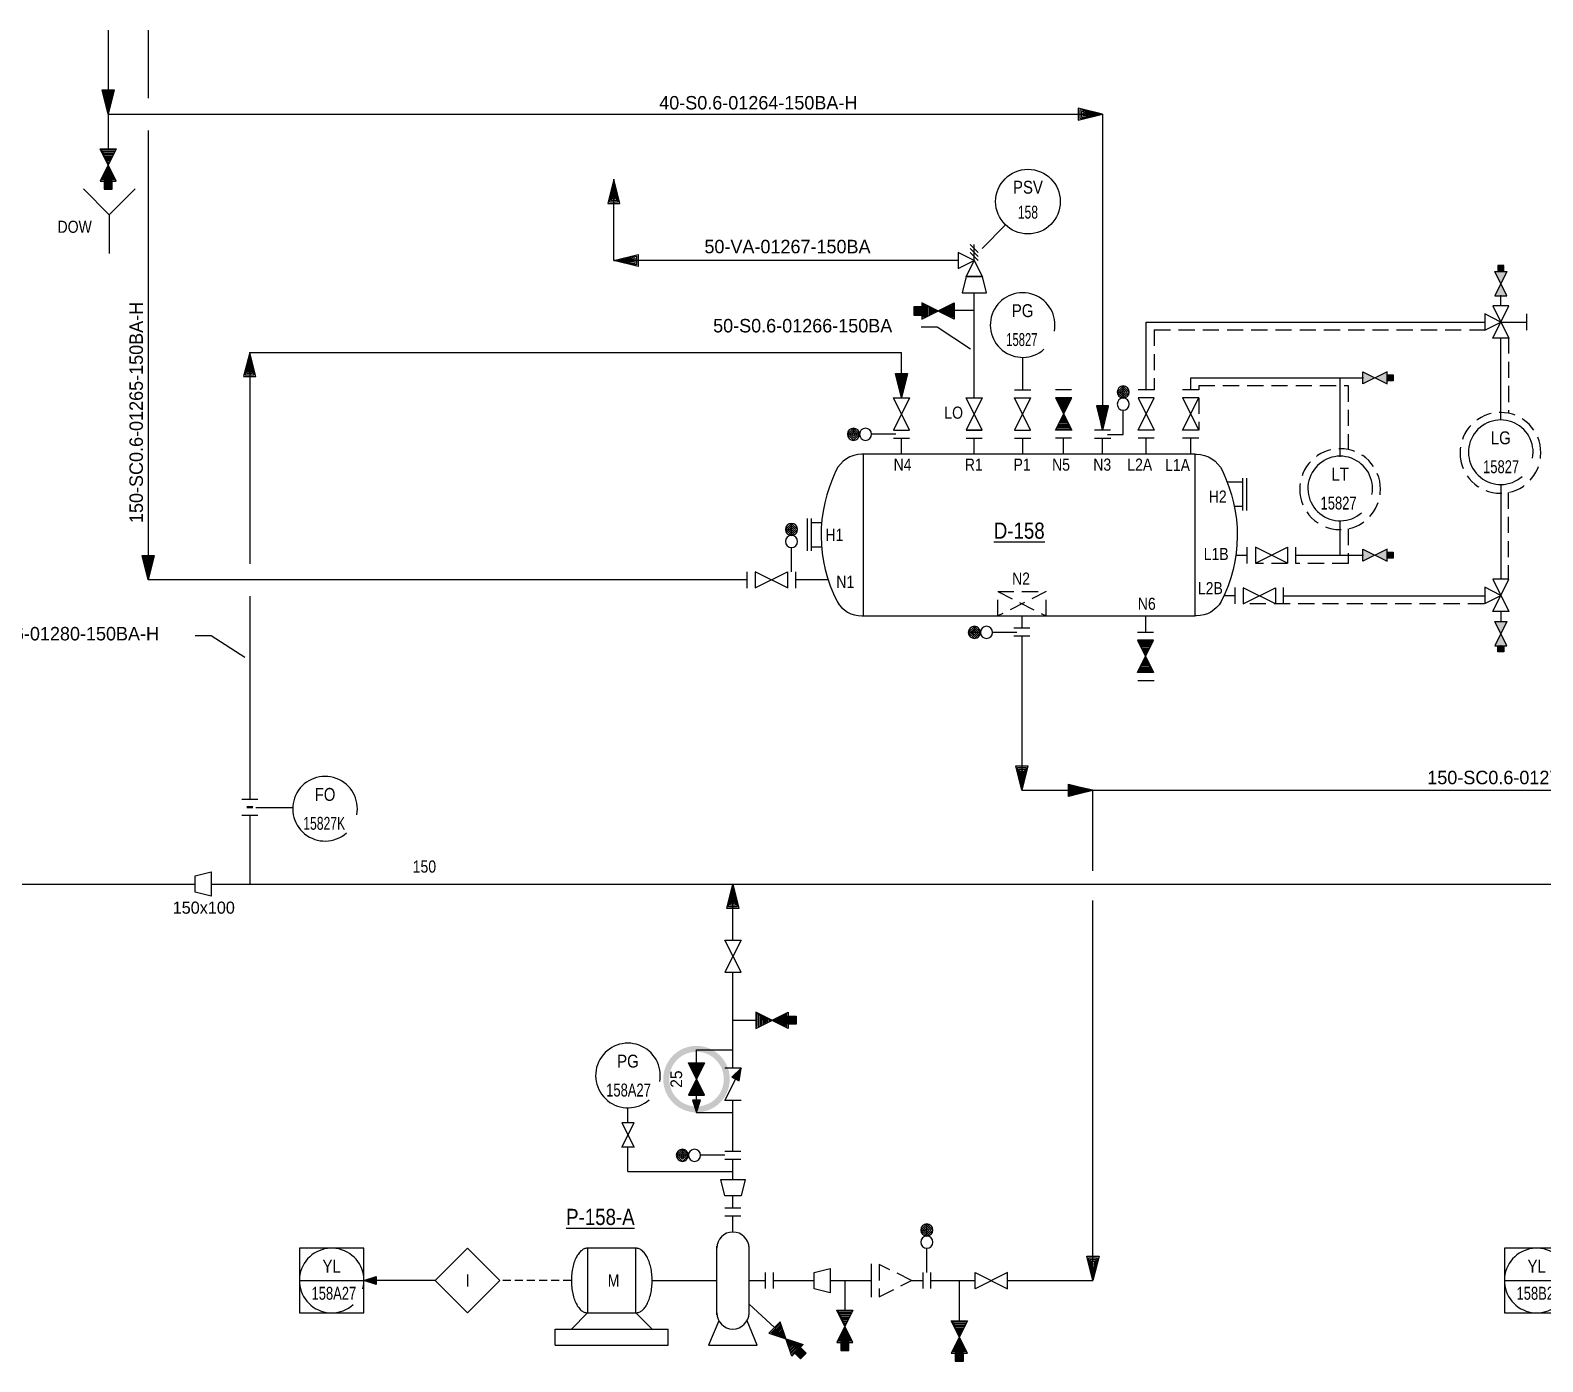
# Model space of a CAD drawing. Extents: x 31 to 826, y 118 to 578.
# Drawn here: x 279.9 to 560.8, y 118.3 to 365.5 of the extents above; entities that cross this region are included whole.
import ezdxf
from ezdxf.enums import TextEntityAlignment as Align

# ---------------------------------------------------------------- set-up
doc = ezdxf.new("R2010")
doc.units = 0
doc.header["$LTSCALE"] = 12
doc.header["$MEASUREMENT"] = 0
doc.header["$PDSIZE"] = 0.075
doc.linetypes.add('HIDDEN', pattern=[0.375, 0.25, -0.125])
doc.linetypes.add('HIDDEN2', pattern=[0.1875, 0.125, -0.0625])
doc.layers.get('0').update_dxf_attribs({"linetype": 'CONTINUOUS'})
for name, color, linetype in [('2', 3, 'CONTINUOUS'), ('ATEXT', 7, 'CONTINUOUS'), ('AUDIT_I_000711090413-0', 7, 'CONTINUOUS'), ('CODE', 1, 'CONTINUOUS'), ('CTW', 6, 'CONTINUOUS'), ('EL', 3, 'HIDDEN'), ('ELECT', 3, 'HIDDEN2'), ('ELECT1', 2, 'CONTINUOUS'), ('EQP', 3, 'CONTINUOUS'), ('FREE-TEXT', 1, 'CONTINUOUS'), ('GRA', 7, 'CONTINUOUS'), ('INS', 2, 'CONTINUOUS'), ('INSATT', 2, 'CONTINUOUS'), ('INSBUB', 2, 'CONTINUOUS'), ('INSTR', 2, 'CONTINUOUS'), ('LINENO', 2, 'CONTINUOUS'), ('MIN', 6, 'CONTINUOUS'), ('MINORP', 6, 'CONTINUOUS'), ('PIP', 1, 'CONTINUOUS'), ('REV A', 2, 'CONTINUOUS'), ('TEXT', 7, 'CONTINUOUS')]:
    doc.layers.add(name, color=color, linetype=linetype)
doc.styles.add('AUDIT_D_060301071700-1', font='Dengl.ttf', dxfattribs={"width": 0.75})
doc.styles.add('AUDIT_D_060301071700-100', font='Dengl.ttf', dxfattribs={"width": 0.75})
doc.styles.add('AUDIT_D_060301071700-9', font='Dengl.ttf')
doc.styles.add('AUDIT_D_060309130809-46', font='Dengl.ttf', dxfattribs={"width": 0.75})
doc.styles.add('AUDIT_D_060309130809-60', font='Dengl.ttf')
doc.styles.add('INS_TAG', font='Dengl.ttf')
doc.styles.add('LETTER', font='Dengl.ttf')
doc.styles.get("Standard").update_dxf_attribs({"font": 'Dengl.ttf'})
doc.styles.add('VAL_TAG', font='Dengl.ttf')
doc.linetypes.add('Software', pattern='A,0.75,-0.053571,["O",Standard,S=0.1875,R=0,X=0,Y=-0.09375],-0.196429', length=1)
doc.dimstyles.new('JCO', dxfattribs={"dimtxt": 0.09375, "dimasz": 0.09375, "dimexe": 0.0625, "dimexo": 0.0625, "dimgap": 0.09375, "dimtad": 1, "dimtoh": 1, "dimdec": 4, "dimrnd": 0.0001, "dimzin": 3, "dimdsep": 46, "dimtxsty": 'AUDIT_D_060301071700-9', "dimcen": -0.125, "dimdle": 0.0625, "dimclrd": 2, "dimclre": 2, "dimclrt": 4, "dimadec": 0, "dimazin": 0, "dimtfac": 1, "dimtdec": 4, "dimtix": 1, "dimtofl": 0, "dimtmove": 0, "dimatfit": 3, "dimfxl": 1, "dimtolj": 1, "dimtzin": 0, "dimarcsym": 0})

# ---------------------------------------------------------------- blocks, each defined once
blk = doc.blocks.new('-VG1A')
at = {"layer": 'PIP', "color": 1, "linetype": 'Continuous'}
blk.add_lwpolyline([(-0.063, 0.125), (-0.063, 0.125), (0.063, 0.125), (-0.063, -0.125), (0.063, -0.125), (-0.063, 0.125)], dxfattribs=at)
blk = doc.blocks.new('HV1')
at = {"layer": 'EQP', "color": 3, "linetype": 'Continuous'}
blk.add_lwpolyline([(0, 0), (0.026, 0.001), (0.052, 0.003), (0.078, 0.006), (0.104, 0.011), (0.129, 0.017), (0.155, 0.024), (0.179, 0.033), (0.203, 0.043), (0.227, 0.054), (0.25, 0.067), (0.272, 0.081), (0.294, 0.095), (0.315, 0.111), (0.335, 0.128), (0.354, 0.146), (0.372, 0.165), (0.389, 0.185), (0.405, 0.206), (0.419, 0.228), (0.433, 0.25), (0.446, 0.273), (0.457, 0.297), (0.467, 0.321), (0.476, 0.345), (0.483, 0.371), (0.489, 0.396), (0.494, 0.422), (0.497, 0.448), (0.499, 0.474), (0.5, 0.5), (0.499, 0.526), (0.497, 0.552), (0.494, 0.578), (0.489, 0.604), (0.483, 0.629), (0.476, 0.655), (0.467, 0.679), (0.457, 0.703), (0.446, 0.727), (0.433, 0.75), (0.419, 0.772), (0.405, 0.794), (0.389, 0.815), (0.372, 0.835), (0.354, 0.854), (0.335, 0.872), (0.315, 0.889), (0.294, 0.905), (0.272, 0.919), (0.25, 0.933), (0.227, 0.946), (0.203, 0.957), (0.179, 0.967), (0.155, 0.976), (0.129, 0.983), (0.104, 0.989), (0.078, 0.994), (0.052, 0.997), (0.026, 0.999), (0, 1)], dxfattribs=at)
blk = doc.blocks.new('-IVR1')
at = {"layer": 'ATEXT', "color": 7, "linetype": 'Continuous'}
for p, q in [((0.125, 0), (0.125, 0)), ((0, -0.125), (0, -0.125))]:
    blk.add_line(p, q, dxfattribs=at)
at = {"layer": 'INS', "color": 2, "linetype": 'Continuous'}
for points in [[(0.031, 0.125), (0.031, 0.125), (-0.031, 0.063)], [(0, 0), (0, 0), (0, 0.125)], [(0, 0), (0, 0), (-0.063, -0.125), (0.063, -0.125), (0, 0), (0.125, 0.063), (0.125, -0.063), (0, 0)], [(-0.031, 0.031), (-0.031, 0.031), (0.031, 0.094)], [(0.031, 0.063), (0.031, 0.063), (-0.031, 0)]]:
    blk.add_lwpolyline(points, dxfattribs=at)
blk = doc.blocks.new('VN1A')
at = {"layer": 'PIP', "color": 1, "linetype": 'Continuous'}
for points in [[(0.065, -0.124), (0.065, -0.124), (-0.06, 0.126), (0.065, 0.126), (-0.06, -0.124), (0.065, -0.124)], [(0.054, 0.117), (-0.051, 0.117), (-0.046, 0.107), (0.049, 0.107), (0.046, 0.099), (-0.041, 0.099), (-0.037, 0.089), (0.042, 0.089), (0.038, 0.081), (-0.033, 0.081), (-0.029, 0.072), (0.034, 0.072), (0.03, 0.064), (-0.025, 0.064), (-0.022, 0.056), (0.026, 0.056), (0.022, 0.049), (-0.018, 0.049), (-0.014, 0.041), (0.018, 0.041), (0.014, 0.034), (-0.01, 0.034), (-0.006, 0.025), (0.01, 0.025), (0.008, 0.019), (-0.003, 0.019), (0, 0.012), (0.005, 0.012), (0.002, 0.007)], [(0.054, -0.115), (-0.051, -0.115), (-0.046, -0.105), (0.049, -0.105), (0.046, -0.097), (-0.041, -0.097), (-0.037, -0.088), (0.042, -0.088), (0.038, -0.08), (-0.033, -0.08), (-0.029, -0.071), (0.034, -0.071), (0.03, -0.063), (-0.025, -0.063), (-0.022, -0.055), (0.026, -0.055), (0.022, -0.047), (-0.018, -0.047), (-0.014, -0.04), (0.018, -0.04), (0.014, -0.032), (-0.01, -0.032), (-0.006, -0.024), (0.01, -0.024), (0.008, -0.017), (-0.003, -0.017), (0, -0.011), (0.005, -0.011), (0.002, -0.005)]]:
    blk.add_lwpolyline(points, dxfattribs=at)
blk = doc.blocks.new('VC1B')
at = {"layer": 'PIP', "color": 1, "linetype": 'Continuous'}
for points in [[(0.063, -0.125), (0.063, -0.125), (-0.063, -0.125), (0.063, 0.125), (-0.063, 0.125)], [(0.063, 0.125), (-0.007, 0.055), (0.049, 0.027), (0.063, 0.125), (-0.003, 0.055), (0.046, 0.031), (0.063, 0.125), (0.001, 0.055), (0.043, 0.034), (0.063, 0.125), (0.006, 0.055), (0.041, 0.038), (0.063, 0.125), (0.01, 0.055), (0.038, 0.041), (0.063, 0.125), (0.013, 0.056), (0.037, 0.044), (0.063, 0.125), (0.015, 0.057), (0.036, 0.046), (0.063, 0.125), (0.018, 0.058), (0.035, 0.049), (0.063, 0.125), (0.021, 0.059), (0.035, 0.052), (0.063, 0.125), (0.023, 0.059), (0.034, 0.054), (0.063, 0.125), (0.026, 0.06), (0.033, 0.057), (0.063, 0.125), (0.028, 0.061), (0.032, 0.059), (0.063, 0.125), (0.03, 0.06)]]:
    blk.add_lwpolyline(points, dxfattribs=at)
blk = doc.blocks.new('VG1')
at = {"layer": '2', "color": 1, "linetype": 'Continuous'}
blk.add_lwpolyline([(-0.125, -0.063), (-0.125, -0.063), (-0.125, 0.063), (0.125, -0.063), (0.125, 0.063), (-0.125, -0.063)], dxfattribs=at)
blk = doc.blocks.new('A2')
at = {"layer": 'GRA', "color": 7, "linetype": 'Continuous'}
blk.add_lwpolyline([(0, 0), (-0.188, -0.047), (-0.188, 0.047), (0, 0), (-0.182, 0.04), (-0.182, -0.042), (0, 0), (-0.175, 0.034), (-0.175, -0.034), (0, 0), (-0.169, 0.028), (-0.169, -0.028), (0, 0), (-0.162, 0.022), (-0.162, -0.021), (0, 0), (-0.156, 0.016), (-0.156, -0.015), (0, 0), (-0.15, 0.011), (-0.15, -0.01), (0, 0), (-0.144, 0.006), (-0.144, -0.005), (0, 0), (-0.139, 0)], dxfattribs=at)
blk = doc.blocks.new('T32C')
at = {"layer": 'INS', "color": 2, "linetype": 'Continuous'}
for points in [[(-0.25, -0.25), (-0.5, 0), (-0.25, 0.25)], [(-0.25, -0.25), (0, 0), (-0.25, 0.25)]]:
    blk.add_lwpolyline(points, dxfattribs=at)
blk = doc.blocks.new('AA2')
at = {"layer": 'GRA', "color": 7, "linetype": 'Continuous'}
blk.add_lwpolyline([(0, 0), (0.188, 0.047), (0.188, -0.047), (0, 0), (0.175, 0.034), (0.175, -0.034), (0, 0), (0.162, 0.021), (0.162, -0.022), (0, 0), (0.15, 0.01), (0.15, -0.011), (0, 0), (0.139, 0)], dxfattribs=at)
blk = doc.blocks.new('37710')
for p, q in [((0, 0.1875), (0, -0.1875)), ((0, -0.1875), (0.75, 0.1875)), ((0.75, -0.1875), (0, 0.1875)), ((0.75, 0.1875), (0.75, -0.1875))]:
    blk.add_line(p, q)
blk = doc.blocks.new('fsv022')
at = {"layer": 'AUDIT_I_000711090413-0'}
for p, q in [((-0.125, -0.0625), (0.125, 0.0625)), ((-0.125, 0.0625), (-0.125, -0.0625)), ((0.125, -0.0625), (-0.125, 0.0625)), ((0, 0), (-0.0625, -0.125)), ((0.0625, -0.125), (0, 0)), ((0.125, 0.0625), (0.125, -0.0625)), ((-0.0625, -0.125), (0.0625, -0.125))]:
    blk.add_line(p, q, dxfattribs=at)
blk = doc.blocks.new('mis009')
at = {"layer": 'AUDIT_I_000711090413-0'}
for p, q in [((0, 0), (0.2, 0)), ((0.2, 0.0625), (0.2, -0.0625))]:
    blk.add_line(p, q, dxfattribs=at)
blk = doc.blocks.new('VALSGAC')
at = {"layer": 'AUDIT_I_000711090413-0'}
for p, q in [((-0.094, -0.047), (0.094, 0.047)), ((0.094, -0.047), (-0.094, 0.047)), ((-0.094, 0.047), (-0.094, -0.047)), ((0.094, 0.047), (0.094, -0.047))]:
    blk.add_line(p, q, dxfattribs=at)
for p in [(-0.094, 0), (0.094, 0)]:
    blk.add_point(p, dxfattribs=at)
blk.add_solid([(-0.094, 0.047), (-0.094, -0.047), (0.094, -0.047), (0.094, 0.047)], dxfattribs=at)
at = {"layer": 'CODE', "style": 'VAL_TAG'}
for tag, p in [('DISPLAY', (0, 0.108)), ('VALVE_CODE', (0, -0.188))]:
    blk.add_attdef(tag, text='', height=0.0938, dxfattribs=at).set_placement(p, align=Align.CENTER)
at = {"layer": 'CODE', "style": 'VAL_TAG', "flags": 1}
blk.add_attdef('VALVE_SIZE', text='', height=0.0938, dxfattribs=at).set_placement((0, -0.312), align=Align.CENTER)
for tag, p in [('VALVE_LINE', (0, -0.439)), ('VALVE_SPEC', (0, -0.564)), ('VALVE_FITT', (0, -0.689)), ('VALVE_DWG', (0, -0.814))]:
    blk.add_attdef(tag, text='', height=0.09, rotation=360, dxfattribs=at).set_placement(p, align=Align.CENTER)
blk = doc.blocks.new('plug')
at = {"layer": 'AUDIT_I_000711090413-0'}
for p, q in [((0, 0.03125), (0.0625, 0.03125)), ((0, -0.03125), (0, 0.03125)), ((0.0625, 0.03125), (0.0625, -0.03125)), ((0.0625, -0.03125), (0, -0.03125))]:
    blk.add_line(p, q, dxfattribs=at)
at = {"layer": 'AUDIT_I_000711090413-0', "const_width": 0.0625}
blk.add_lwpolyline([(0.03125, -0.03125), (0.03125, 0.03125)], dxfattribs=at)
blk = doc.blocks.new('orfflg')
for p, q in [((0, -0.062), (0, 0.062)), ((0.059, -0.024), (0.059, 0.024)), ((0.06, -0.024), (0.06, 0.024)), ((0.061, -0.024), (0.061, 0.024)), ((0.062, -0.024), (0.062, 0.024)), ((0.064, -0.024), (0.064, 0.024)), ((0.066, -0.024), (0.066, 0.024)), ((0.066, -0.024), (0.066, 0.024)), ((0.125, 0.062), (0.125, -0.062))]:
    blk.add_line(p, q)
blk = doc.blocks.new('INS01B')
at = {"layer": 'INSBUB'}
blk.add_arc((0, 0), 0.25, 349.1931, 311.4096, dxfattribs=at)
at = {"layer": 'INSATT', "style": 'INS_TAG', "flags": 1}
blk.add_attdef('INS_HOST', text='', height=0.1, dxfattribs=at).set_placement((0, 0.269), align=Align.CENTER)
at = {"layer": 'INSATT', "style": 'INS_TAG', "width": 0.8649}
blk.add_attdef('INS_SERVICE', text='', height=0.1, dxfattribs=at).set_placement((0, 0.061), align=Align.CENTER)
blk.add_attdef('INS_NUM', (-0.168, -0.163), '', height=0.1, dxfattribs=at)
blk = doc.blocks.new('fsm013')
at = {"layer": 'AUDIT_I_000711090413-0'}
for p, q in [((-0.1, 0), (0, -0.1)), ((0, -0.1), (0.1, 0)), ((0, -0.1), (0, -0.25))]:
    blk.add_line(p, q, dxfattribs=at)
blk = doc.blocks.new('PIP2')
at = {"layer": 'ATEXT', "color": 7, "linetype": 'Continuous'}
for p, q in [((0.063, 0), (0.063, 0)), ((-0.063, 0), (-0.063, 0))]:
    blk.add_line(p, q, dxfattribs=at)
at = {"layer": 'PIP', "color": 1, "linetype": 'Continuous'}
blk.add_lwpolyline([(0.063, -0.063), (0.063, -0.063), (-0.063, -0.094), (-0.063, 0.094), (0.063, 0.063), (0.063, -0.063)], dxfattribs=at)
blk = doc.blocks.new('VN1')
at = {"layer": 'PIP', "color": 1, "linetype": 'Continuous'}
for points in [[(-0.125, -0.063), (-0.125, -0.063), (0.125, 0.063), (0.125, -0.063), (-0.125, 0.063), (-0.125, -0.063)], [(-0.116, -0.051), (-0.116, 0.053), (-0.106, 0.048), (-0.106, -0.047), (-0.098, -0.043), (-0.098, 0.043), (-0.089, 0.039), (-0.089, -0.039), (-0.081, -0.035), (-0.081, 0.035), (-0.072, 0.032), (-0.071, -0.032), (-0.064, -0.028), (-0.064, 0.028), (-0.056, 0.024), (-0.056, -0.023), (-0.048, -0.019), (-0.048, 0.02), (-0.04, 0.016), (-0.04, -0.016), (-0.033, -0.012), (-0.033, 0.012), (-0.024, 0.008), (-0.024, -0.008), (-0.018, -0.005), (-0.018, 0.006), (-0.012, 0.003), (-0.012, -0.002), (-0.006, 0)], [(0.116, -0.051), (0.116, 0.053), (0.106, 0.048), (0.106, -0.047), (0.098, -0.043), (0.098, 0.043), (0.089, 0.039), (0.089, -0.039), (0.081, -0.035), (0.081, 0.035), (0.072, 0.032), (0.071, -0.032), (0.064, -0.028), (0.064, 0.028), (0.056, 0.024), (0.056, -0.023), (0.048, -0.019), (0.048, 0.02), (0.04, 0.016), (0.04, -0.016), (0.033, -0.012), (0.033, 0.012), (0.024, 0.008), (0.024, -0.008), (0.018, -0.005), (0.018, 0.006), (0.012, 0.003), (0.012, -0.002), (0.006, 0)]]:
    blk.add_lwpolyline(points, dxfattribs=at)
blk = doc.blocks.new('VALLGA')
for p, q in [((0.125, -0.062), (-0.125, 0.062)), ((-0.125, -0.062), (0.125, 0.062)), ((-0.125, 0.062), (-0.125, -0.062)), ((0.125, 0.062), (0.125, -0.062))]:
    blk.add_line(p, q)
at = {"layer": 'CODE', "style": 'VAL_TAG'}
for tag, p in [('DISPLAY', (0, 0.09)), ('VALVE_CODE', (0, -0.186))]:
    blk.add_attdef(tag, text='', height=0.09, dxfattribs=at).set_placement(p, align=Align.CENTER)
at = {"layer": 'CODE', "style": 'VAL_TAG', "flags": 1}
for tag, p in [('VALVE_SIZE', (0, -0.31)), ('VALVE_LINE', (0, -0.434)), ('VALVE_SPEC', (0, -0.559)), ('VALVE_FITT', (0, -0.684)), ('VALVE_DWG', (0, -0.809))]:
    blk.add_attdef(tag, text='', height=0.09, dxfattribs=at).set_placement(p, align=Align.CENTER)
blk = doc.blocks.new('AA3')
at = {"layer": 'GRA', "color": 7, "linetype": 'Continuous'}
blk.add_lwpolyline([(0, 0), (0.094, 0.031), (0.094, -0.031), (0, 0), (0.088, 0.02), (0.088, -0.02), (0, 0), (0.082, 0.012), (0.082, -0.012), (0, 0), (0.076, 0.006), (0.076, -0.006), (0, 0), (0.072, 0)], dxfattribs=at)
blk = doc.blocks.new('LOCAL_no_numb')
blk.add_circle((0, 0), 0.25)
at = {"style": 'INS_TAG', "width": 0.8649, "flags": 1}
blk.add_attdef('INS_HOST', text='', height=0.1, dxfattribs=at).set_placement((0, 0.269), align=Align.CENTER)
at = {"style": 'INS_TAG', "width": 0.8649}
blk.add_attdef('INS_SERVICE', text='', height=0.1, dxfattribs=at).set_placement((0, 0.061), align=Align.CENTER)
blk.add_attdef('INS_NUM', (-0.168, -0.163), '', height=0.1, dxfattribs=at)
blk = doc.blocks.new('INS07_new')
blk.add_lwpolyline([(-0.25, 0.25), (-0.25, -0.25), (0.25, -0.25), (0.25, 0.25)], close=True)
blk.add_lwpolyline([(-0.25, 0), (0.25, 0)])
blk.add_arc((0, 0), 0.25, 345.0872, 311.8048)
at = {"style": 'INS_TAG', "flags": 1}
blk.add_attdef('INS_HOST', text='', height=0.1, dxfattribs=at).set_placement((0, 0.269), align=Align.CENTER)
at = {"style": 'INS_TAG', "width": 0.8649}
for tag, p in [('INS_SERVICE', (0, 0.061)), ('INS_NUM', (0, -0.162))]:
    blk.add_attdef(tag, text='', height=0.1, dxfattribs=at).set_placement(p, align=Align.CENTER)
blk = doc.blocks.new('VALLGLC')
for p, q in [((-0.125, -0.062), (0.125, 0.062)), ((0.125, -0.062), (-0.125, 0.062)), ((-0.125, 0.062), (-0.125, -0.062)), ((0.125, 0.062), (0.125, -0.062))]:
    blk.add_line(p, q)
at = {"const_width": 0.469}
blk.add_lwpolyline([(0.023, 0, 1), (-0.023, 0, 1)], format="xyb", close=True, dxfattribs=at)
for p in [(-0.125, 0), (0.125, 0)]:
    blk.add_point(p)
for points in [[(0, 0), (-0.125, -0.062), (-0.125, 0.062)], [(0, 0), (0.125, -0.062), (0.125, 0.062)]]:
    blk.add_solid(points)
at = {"layer": 'CODE', "style": 'VAL_TAG'}
for tag, p in [('DISPLAY', (0, 0.093)), ('VALVE_CODE', (0, -0.182))]:
    blk.add_attdef(tag, text='', height=0.09, dxfattribs=at).set_placement(p, align=Align.CENTER)
at = {"layer": 'CODE', "style": 'VAL_TAG', "flags": 1}
for tag, p in [('VALVE_SIZE', (0, -0.314)), ('VALVE_LINE', (0, -0.453)), ('VALVE_SPEC', (0, -0.578)), ('VALVE_FITT', (0, -0.703)), ('VALVE_DWG', (0, -0.828))]:
    blk.add_attdef(tag, text='', height=0.09, dxfattribs=at).set_placement(p, align=Align.CENTER)
blk = doc.blocks.new('A3')
at = {"layer": 'GRA', "color": 7, "linetype": 'Continuous'}
blk.add_lwpolyline([(0, 0), (-0.094, 0.031), (-0.094, -0.031), (0, 0), (-0.092, 0.027), (-0.092, -0.027), (0, 0), (-0.09, 0.023), (-0.09, -0.023), (0, 0), (-0.088, 0.02), (-0.088, -0.02), (0, 0), (-0.086, 0.016), (-0.086, -0.016), (0, 0), (-0.084, 0.014), (-0.084, -0.014), (0, 0), (-0.082, 0.012), (-0.082, -0.012), (0, 0), (-0.08, 0.01), (-0.08, -0.01), (0, 0), (-0.078, 0.008), (-0.078, -0.008), (0, 0), (-0.076, 0.006), (-0.076, -0.006), (0, 0), (-0.074, 0.004), (-0.074, -0.004), (0, 0), (-0.072, 0.002), (-0.072, -0.002), (0, 0), (-0.072, 0)], dxfattribs=at)
blk = doc.blocks.new('PUMP1')
at = {"layer": 'EQP', "color": 3, "linetype": 'Continuous'}
for p, q in [((0.38, -7.5), (-1.5, -12)), ((7.5, -12), (5.62, -7.5)), ((-1.5, -12), (7.5, -12))]:
    blk.add_line(p, q, dxfattribs=at)
for points in [[(6, 6, 1), (0, 6, 1)], [(0, -6, 1), (6, -6, 1)]]:
    blk.add_lwpolyline(points, format="xyb", dxfattribs=at)
for points in [[(0, -6.38), (0, -6.38), (0, 6.38)], [(6, -6.38), (6, -6.38), (6, 6.38)]]:
    blk.add_lwpolyline(points, dxfattribs=at)

msp = doc.modelspace()

# ---------------------------------------------------------------- linework, layer by layer
at = {"layer": 'AUDIT_I_000711090413-0'}
msp.add_line((553.74, 314.35), (552.24, 314.35), dxfattribs=at)
at = {"layer": 'CTW'}
for p, q in [((410.38, 181.73), (414.62, 181.73)), ((403.62, 173.79), (403.62, 176.22)), ((403.62, 176.22), (410.38, 176.22)), ((403.62, 164.62), (403.62, 167.79)), ((403.62, 164.62), (410.38, 164.62))]:
    msp.add_line(p, q, dxfattribs=at)
at = {"layer": 'EL'}
for p, q in [((488.64, 309.9), (549.99, 309.9)), ((488.64, 309.9), (488.64, 298.79)), ((554.42, 308.48), (554.42, 294.56)), ((496.89, 299.55), (524.64, 299.55)), ((496.89, 299.55), (496.89, 298.79)), ((524.64, 299.55), (524.64, 287.82)), ((496.89, 297.29), (496.89, 291.29)), ((554.33, 279.69), (554.33, 263.6)), ((524.66, 272.95), (524.66, 266.55)), ((513.4, 266.55), (507.4, 266.55)), ((524.66, 266.55), (514.9, 266.55)), ((549.87, 259.04), (505.15, 259.04))]:
    msp.add_line(p, q, dxfattribs=at)
at = {"layer": 'EL', "color": 3, "linetype": 'HIDDEN'}
for p, q in [((437.56, 136.4), (437.56, 130.4)), ((443.56, 133.4), (437.56, 136.4)), ((437.56, 130.4), (443.56, 133.4))]:
    msp.add_line(p, q, dxfattribs=at)
at = {"layer": 'EL'}
for points in [[(560.42, 287.06, 1), (545.42, 287.06, 1)], [(530.64, 280.32, 1), (515.64, 280.32, 1)]]:
    msp.add_lwpolyline(points, format="xyb", close=True, dxfattribs=at)
at = {"layer": 'ELECT'}
msp.add_line((380.38, 133.4), (367.12, 133.4), dxfattribs=at)
at = {"layer": 'ELECT1', "linetype": 'Software'}
msp.add_line((355.12, 133.4), (341.87, 133.4), dxfattribs=at)
at = {"layer": 'EQP'}
for p, q in [((440.2, 289.79), (443.2, 289.79)), ((441.7, 286.79), (441.7, 289.79)), ((456.69, 291.29), (453.69, 291.29)), ((453.7, 289.79), (456.7, 289.79)), ((455.2, 286.79), (455.2, 289.79)), ((464.18, 289.79), (464.18, 286.79)), ((473.29, 289.79), (470.29, 289.79)), ((471.79, 286.79), (471.79, 289.79)), ((480.53, 291.29), (477.53, 291.29)), ((477.54, 289.79), (480.54, 289.79)), ((479.04, 286.79), (479.04, 289.79)), ((488.64, 289.79), (485.64, 289.79)), ((487.14, 286.79), (487.14, 289.79)), ((496.89, 289.79), (493.89, 289.79)), ((495.39, 286.79), (495.39, 289.79)), ((434.64, 256.79), (434.64, 286.79)), ((496.15, 286.79), (434.64, 286.79)), ((496.15, 286.79), (496.15, 256.79)), ((505.02, 281.62), (502.18, 281.62)), ((505.02, 282.37), (505.02, 276.37)), ((505.77, 282.37), (505.77, 276.37)), ((505.02, 277.12), (503.5, 277.12)), ((424.19, 274.87), (424.19, 268.87)), ((424.94, 274.87), (424.94, 268.87)), ((424.94, 274.12), (426.87, 274.12)), ((424.94, 269.62), (426.85, 269.62)), ((503.76, 268.05), (505.9, 268.05)), ((505.9, 266.55), (505.9, 269.55)), ((420.52, 264.97), (420.52, 261.97)), ((422.02, 264.97), (422.02, 261.97)), ((428.07, 263.47), (422.02, 263.47)), ((503.65, 259.05), (503.65, 262.05)), ((501.58, 260.55), (503.65, 260.55)), ((434.64, 256.79), (496.15, 256.79)), ((464.05, 256.79), (464.05, 254.54)), ((465.55, 254.54), (462.55, 254.54)), ((465.55, 253.04), (462.55, 253.04))]:
    msp.add_line(p, q, dxfattribs=at)
at = {"layer": 'EQP', "linetype": 'HIDDEN'}
for p, q in [((459.55, 256.79), (459.55, 261.29)), ((459.55, 261.29), (468.55, 261.29)), ((459.55, 261.29), (468.55, 256.79)), ((468.55, 261.29), (459.55, 256.79)), ((468.55, 256.79), (468.55, 261.29))]:
    msp.add_line(p, q, dxfattribs=at)
at = {"layer": 'EQP', "color": 3, "linetype": 'Continuous'}
for p, q in [((408.88, 146.9), (411.88, 146.9)), ((408.88, 145.4), (411.88, 145.4)), ((410.38, 142.4), (410.38, 145.4)), ((383.38, 139.4), (383.38, 127.4)), ((392.38, 139.4), (383.38, 139.4)), ((392.38, 127.4), (392.38, 139.4)), ((416.38, 134.9), (416.38, 131.9)), ((417.88, 134.9), (417.88, 131.9)), ((395.38, 133.4), (407.38, 133.4)), ((413.38, 133.4), (416.38, 133.4)), ((383.38, 127.4), (380.38, 124.4)), ((383.38, 127.4), (392.38, 127.4)), ((395.38, 124.4), (392.38, 127.4)), ((377.38, 124.4), (398.38, 124.4)), ((377.38, 121.4), (377.38, 124.4)), ((398.38, 121.4), (398.38, 124.4)), ((377.38, 121.4), (398.38, 121.4))]:
    msp.add_line(p, q, dxfattribs=at)
at = {"layer": 'EQP'}
msp.add_lwpolyline([(462.68, 289.79), (465.68, 289.79)], dxfattribs=at)
for points in [[(434.64, 286.79), (434.32, 286.79, 0.293974), (429.52, 283.71, 0.235907), (429.73, 259.46, 0.269638), (434.32, 256.79), (434.64, 256.79)], [(496.15, 286.79), (496.47, 286.79, -0.293974), (501.27, 283.71, -0.235907), (501.06, 259.46, -0.269638), (496.47, 256.79), (496.15, 256.79)]]:
    msp.add_lwpolyline(points, format="xyb", dxfattribs=at)
at = {"layer": 'INS', "color": 2, "linetype": 'Continuous'}
for p, q in [((487.14, 311.35), (549.99, 311.35)), ((552.99, 293.18), (552.99, 308.35)), ((464.18, 304.79), (464.18, 298.79)), ((495.39, 301), (527.35, 301)), ((523.14, 286.32), (523.14, 301)), ((552.98, 281.18), (552.99, 263.6)), ((523.16, 268.05), (523.16, 274.44)), ((514.9, 268.05), (523.16, 268.05)), ((523.07, 268.05), (527.35, 268.05)), ((512.65, 260.54), (549.99, 260.54))]:
    msp.add_line(p, q, dxfattribs=at)
at = {"layer": 'INS'}
for p, q in [((487.14, 298.79), (487.14, 311.35)), ((495.39, 298.79), (495.39, 301))]:
    msp.add_line(p, q, dxfattribs=at)
at = {"layer": 'INS', "linetype": 'Continuous'}
msp.add_line((390.89, 162.65), (390.89, 165.46), dxfattribs=at)
at = {"layer": 'INS', "color": 2, "linetype": 'Continuous'}
for points in [[(552.99, 314.35), (552.99, 316.23)], [(552.99, 257.6), (552.99, 255.73)]]:
    msp.add_lwpolyline(points, dxfattribs=at)
at = {"layer": 'INSTR'}
for p, q in [((456.69, 325.02), (460.98, 329.42)), ((328.64, 221.18), (321.77, 221.18))]:
    msp.add_line(p, q, dxfattribs=at)
at = {"layer": 'MIN'}
for p, q in [((294.38, 365.52), (294.38, 343.51)), ((301.81, 365.52), (301.81, 352.93)), ((294.38, 349.93), (479.03, 349.93)), ((479.03, 349.93), (479.03, 291.29)), ((301.81, 346.93), (301.81, 263.47)), ((320.65, 305.72), (441.69, 305.72)), ((320.65, 305.72), (320.65, 266.47)), ((441.69, 297.29), (441.69, 305.72)), ((413.02, 263.47), (301.81, 263.47)), ((320.65, 260.47), (320.65, 222.76)), ((464.05, 253.04), (464.05, 224.42)), ((320.65, 219.77), (320.65, 207)), ((250.8, 207), (310.51, 207)), ((313.51, 207), (634.15, 207))]:
    msp.add_line(p, q, dxfattribs=at)
at = {"layer": 'MIN', "color": 6, "linetype": 'Continuous'}
for p, q in [((388.27, 322.77), (388.27, 337.88)), ((452.19, 322.77), (388.27, 322.77)), ((455.19, 297.29), (455.19, 316.77)), ((455.19, 313.46), (451.47, 313.46)), ((487, 256.79), (487, 253.79)), ((485.5, 253.79), (488.5, 253.79)), ((464.05, 224.42), (697.15, 224.42)), ((477.24, 209.44), (477.24, 224.42)), ((410.38, 196.62), (410.38, 206.99)), ((477.24, 133.4), (477.24, 203.97)), ((410.38, 172.85), (410.38, 190.62)), ((410.38, 157.41), (410.38, 166.67)), ((390.89, 153.65), (390.89, 158.15)), ((410.38, 152.15), (410.38, 155.9)), ((390.89, 153.65), (410.38, 153.65)), ((410.38, 146.9), (410.38, 149.15)), ((417.88, 133.4), (425.46, 133.4)), ((428.46, 133.4), (436.06, 133.4)), ((443.56, 133.4), (445.63, 133.4)), ((447.13, 133.4), (455.38, 133.4)), ((452.38, 133.4), (452.38, 125.92)), ((461.38, 133.4), (477.24, 133.4))]:
    msp.add_line(p, q, dxfattribs=at)
at = {"layer": 'MIN', "linetype": 'Continuous'}
msp.add_line((413.38, 129), (418.12, 124.67), dxfattribs=at)
at = {"layer": 'MINORP'}
msp.add_lwpolyline([(431.17, 133.4), (431.17, 127.92)], dxfattribs=at)
at = {"layer": 'PIP'}
for p, q in [((473.29, 298.79), (470.29, 298.79)), ((481.74, 298.35), (482.87, 299.47)), ((482.87, 297.22), (481.74, 298.35)), ((481.74, 298.35), (482.12, 298.35)), ((482.12, 298.35), (482.87, 299.1)), ((482.87, 297.6), (482.12, 298.35)), ((482.12, 298.35), (482.49, 298.35)), ((482.49, 298.35), (482.87, 298.72)), ((482.87, 297.97), (482.49, 298.35)), ((482.87, 299.47), (483.99, 298.35)), ((482.87, 297.22), (482.87, 299.47)), ((482.87, 299.1), (483.62, 298.35)), ((482.87, 298.72), (483.24, 298.35)), ((483.99, 298.35), (482.87, 297.22)), ((483.62, 298.35), (482.87, 297.6)), ((483.24, 298.35), (482.87, 297.97)), ((488.64, 298.79), (485.64, 298.79)), ((496.89, 298.79), (493.89, 298.79)), ((482.87, 290.47), (482.87, 294.97)), ((432.77, 291.64), (431.65, 290.51)), ((433.9, 290.51), (431.65, 290.51)), ((431.65, 290.51), (432.77, 289.39)), ((432.77, 291.26), (432.02, 290.51)), ((432.02, 290.51), (432.77, 289.76)), ((432.77, 290.89), (432.4, 290.51)), ((432.4, 290.51), (432.77, 290.14)), ((432.77, 291.64), (432.77, 291.26)), ((433.9, 290.51), (432.77, 291.64)), ((432.77, 291.26), (432.77, 290.89)), ((433.52, 290.51), (432.77, 291.26)), ((433.15, 290.51), (432.77, 290.89)), ((432.77, 290.14), (433.15, 290.51)), ((432.77, 289.76), (433.52, 290.51)), ((432.77, 289.39), (433.9, 290.51)), ((440.65, 290.51), (436.15, 290.51)), ((479.94, 290.47), (482.87, 290.47)), ((420.14, 272.85), (421.27, 273.97)), ((421.27, 271.72), (420.14, 272.85)), ((420.14, 272.85), (420.52, 272.85)), ((420.52, 272.85), (421.27, 273.6)), ((421.27, 272.1), (420.52, 272.85)), ((420.52, 272.85), (420.89, 272.85)), ((420.89, 272.85), (421.27, 273.22)), ((421.27, 272.47), (420.89, 272.85)), ((421.27, 273.97), (422.39, 272.85)), ((421.27, 271.72), (421.27, 273.97)), ((421.27, 273.6), (422.02, 272.85)), ((421.27, 273.22), (421.64, 272.85)), ((422.39, 272.85), (421.27, 271.72)), ((422.02, 272.85), (421.27, 272.1)), ((421.64, 272.85), (421.27, 272.47)), ((421.27, 264.97), (421.27, 269.47)), ((514.9, 266.55), (514.9, 269.55)), ((413.02, 261.97), (413.02, 264.97)), ((512.65, 259.05), (512.65, 262.05)), ((455.22, 254.85), (454.09, 253.73)), ((456.34, 253.73), (454.09, 253.73)), ((454.09, 253.73), (455.22, 252.6)), ((455.22, 254.48), (454.47, 253.73)), ((454.47, 253.73), (455.22, 252.98)), ((455.22, 254.1), (454.84, 253.73)), ((454.84, 253.73), (455.22, 253.35)), ((455.22, 254.85), (455.22, 254.48)), ((456.34, 253.73), (455.22, 254.85)), ((455.22, 254.48), (455.22, 254.1)), ((455.97, 253.73), (455.22, 254.48)), ((455.59, 253.73), (455.22, 254.1)), ((455.22, 253.35), (455.59, 253.73)), ((455.22, 252.98), (455.97, 253.73)), ((455.22, 252.6), (456.34, 253.73)), ((463.09, 253.73), (458.59, 253.73)), ((401, 157.77), (399.88, 156.65)), ((401, 157.4), (400.25, 156.65)), ((402.13, 156.65), (401, 157.77)), ((401, 157.77), (401, 157.4)), ((401.75, 156.65), (401, 157.4)), ((401, 157.4), (401, 157.02)), ((408.88, 157.41), (411.88, 157.41)), ((399.88, 156.65), (401, 155.52)), ((402.13, 156.65), (399.88, 156.65)), ((400.25, 156.65), (401, 155.9)), ((401, 157.02), (400.63, 156.65)), ((400.63, 156.65), (401, 156.27)), ((401.38, 156.65), (401, 157.02)), ((401, 155.52), (402.13, 156.65)), ((401, 155.9), (401.75, 156.65)), ((401, 156.27), (401.38, 156.65)), ((408.88, 156.65), (404.38, 156.65)), ((408.88, 155.9), (411.88, 155.9)), ((445.25, 142.78), (446.38, 143.9)), ((445.63, 142.78), (446.38, 143.53)), ((446.38, 143.9), (447.5, 142.78)), ((446.38, 141.65), (446.38, 143.9)), ((446.38, 143.53), (447.13, 142.78)), ((446.38, 141.65), (445.25, 142.78)), ((445.25, 142.78), (445.63, 142.78)), ((446.38, 142.03), (445.63, 142.78)), ((445.63, 142.78), (446, 142.78)), ((446, 142.78), (446.38, 143.15)), ((446.38, 142.4), (446, 142.78)), ((446.38, 143.15), (446.75, 142.78)), ((447.5, 142.78), (446.38, 141.65)), ((447.13, 142.78), (446.38, 142.03)), ((446.75, 142.78), (446.38, 142.4)), ((446.38, 134.9), (446.38, 139.4)), ((436.06, 136.52), (436.06, 130.29)), ((445.63, 134.9), (445.63, 131.9)), ((447.13, 131.9), (447.13, 134.9))]:
    msp.add_line(p, q, dxfattribs=at)
for points in [[(462.68, 298.79), (465.68, 298.79)], [(485.59, 244.79), (488.6, 244.79)]]:
    msp.add_lwpolyline(points, dxfattribs=at)
for centre, major_axis, start_param, end_param in [((482.87, 298.35), (-0.795, 0.795), 3.926991, 10.210176), ((482.87, 296.1), (0.795, 0.795), 5.497787, 11.780972), ((421.27, 272.85), (-0.795, 0.795), 3.926991, 10.210176), ((421.27, 270.6), (0.795, 0.795), 5.497787, 11.780972), ((446.38, 142.78), (-0.795, 0.795), 3.926991, 10.210176), ((446.38, 140.53), (0.795, 0.795), 5.497787, 11.780972)]:
    msp.add_ellipse(centre, major_axis=major_axis, ratio=1, start_param=start_param, end_param=end_param, dxfattribs=at)
at = {"layer": 'PIP', "extrusion": (0, 0, -1)}
for centre, start_param, end_param in [((432.77, 290.51), 2.35619449019232, 8.639379797371907), ((435.02, 290.51), 2.35619449019232, 8.639379797371907), ((455.22, 253.73), 2.35619449019232, 8.639379797371907), ((457.47, 253.73), 2.35619449019232, 8.639379797371907), ((401, 156.65), 2.356194440192441, 8.639379747372027), ((403.25, 156.65), 2.356194440192457, 8.639379747372043)]:
    msp.add_ellipse(centre, major_axis=(0.795, 0.795), ratio=1, start_param=start_param, end_param=end_param, dxfattribs=at)

# ---------------------------------------------------------------- block references
at = {"color": 7, "linetype": 'Continuous', "zscale": 24}
for name, p, xscale, yscale, rotation in [('A2', (294.38, 349.93), -23.99989288320005, -23.99989288320005, 89.99999713521694), ('VN1A', (448.45, 313.46), 23.9998928832, 23.9998928832, 270), ('AA2', (320.65, 305.72), 23.99989288320005, -23.9998928832, 270.0000028647829), ('A2', (441.69, 297.29), -23.99989288320005, -23.99989288320005, 89.99999713521694), ('VN1', (471.79, 294.29), -23.99989288320005, -23.99989288320005, 89.99999713521694), ('A2', (479.03, 291.29), 23.9998928832, -23.9998928832, 270), ('A2', (301.81, 263.47), -23.99989288320005, -23.99989288320005, 89.99999713521694), ('VN1', (487, 249.29), -23.99989288320005, -23.99989288320005, 89.99999713521694), ('AA2', (464.05, 224.42), 23.99989288320004, 23.99989288320004, 89.99999713521693), ('AA2', (410.38, 206.99), -23.99989288320004, -23.99989288320004, 89.99999713521694), ('A3', (403.62, 164.62), -23.9998928832, -23.9998928832, 89.99999713521694), ('AA2', (477.24, 133.4), 23.99989288320005, 23.99989288320005, 89.99999713521693)]:
    msp.add_blockref(name, p, dxfattribs=dict(at, xscale=xscale, yscale=yscale, rotation=rotation))
for name, p, xscale, yscale in [('VN1A', (294.32, 340.5), 23.9998928832, 23.9998928832), ('-IVR1', (455.19, 322.77), -23.9998928832, 23.9998928832), ('A2', (477.24, 224.42), 23.9998928832, 23.9998928832), ('-VG1A', (410.38, 193.62), 23.9998928832, 23.9998928832), ('VC1B', (410.38, 169.85), 23.9998928832, 23.9998928832), ('T32C', (367.12, 133.4), 23.9998928832, 23.9998928832), ('HV1', (383.38, 139.4), -5.999973220800001, -11.9999464416), ('HV1', (392.38, 127.4), 5.999973220800001, 11.9999464416), ('VG1', (458.38, 133.4), 23.9998928832, 23.9998928832), ('VN1A', (452.38, 122.9), 23.9998928832, 23.9998928832)]:
    msp.add_blockref(name, p, dxfattribs=dict(at, xscale=xscale, yscale=yscale))
at = {"layer": 'FREE-TEXT', "color": 7, "linetype": 'Continuous', "yscale": 24, "zscale": 24}
for p, xscale, rotation in [((455.19, 318.27), -24, 270), ((410.38, 150.65), 24, 270), ((426.96, 133.4), 24, 180)]:
    msp.add_blockref('PIP2', p, dxfattribs=dict(at, xscale=xscale, rotation=rotation))
at = {"layer": 'FREE-TEXT', "color": 7, "linetype": 'Continuous'}
ref = msp.add_blockref('PIP2', (312.01, 207), dxfattribs=dict(at, xscale=24, yscale=24, zscale=24, rotation=180))
ref.add_attrib('NPS_MAINXNPS_REDU', '150x100', dxfattribs={"layer": 'TEXT', "height": 2.25, "style": 'AUDIT_D_060301071700-1'}).set_placement((312.12, 201.5), align=Align.CENTER)
at = {"layer": 'INS'}
ref = msp.add_blockref('LOCAL_no_numb', (465.17, 333.71), dxfattribs=dict(at, xscale=24, yscale=24, zscale=24))
ref.add_attrib('INS_SERVICE', 'PSV', dxfattribs={"layer": '0', "height": 2.4, "style": 'INS_TAG', "width": 0.8649}).set_placement((465.17, 335.18), align=Align.CENTER)
ref.add_attrib('INS_NUM', '158', dxfattribs={"layer": '0', "height": 2.4, "width": 0.7}).set_placement((465.17, 330.54), align=Align.CENTER)
at = {"layer": 'INS', "xscale": 24, "yscale": 24, "zscale": 24, "rotation": 90}
msp.add_blockref('orfflg', (320.67, 219.76), dxfattribs=at)
at = {"layer": 'INS'}
ref = msp.add_blockref('INS07_new', (335.87, 133.4), dxfattribs=dict(at, xscale=24, yscale=24, zscale=24))
ref.add_attrib('INS_SERVICE', 'YL', dxfattribs={"layer": 'INSATT', "height": 2.4, "style": 'INS_TAG', "width": 0.8649}).set_placement((335.87, 134.87), align=Align.CENTER)
ref.add_attrib('INS_NUM', '158A27', dxfattribs={"layer": 'INSATT', "height": 2.4, "width": 0.75}).set_placement((336.28, 129.83), align=Align.CENTER)
ref = msp.add_blockref('INS07_new', (559.64, 133.4), dxfattribs=dict(at, xscale=24, yscale=24, zscale=24))
ref.add_attrib('INS_SERVICE', 'YL', dxfattribs={"layer": 'INSATT', "height": 2.4, "style": 'INS_TAG', "width": 0.8649}).set_placement((559.64, 134.87), align=Align.CENTER)
ref.add_attrib('INS_NUM', '158B27', dxfattribs={"layer": 'INSATT', "height": 2.4, "width": 0.75}).set_placement((560.05, 129.83), align=Align.CENTER)
at = {"layer": 'INSTR'}
ref = msp.add_blockref('INS01B', (464.18, 310.79), dxfattribs=dict(at, xscale=24, yscale=24, zscale=24))
ref.add_attrib('INS_SERVICE', 'PG', dxfattribs={"layer": 'INSATT', "height": 2.4, "style": 'INS_TAG', "width": 0.8649}).set_placement((464.18, 312.26), align=Align.CENTER)
ref.add_attrib('INS_NUM', '15827', (461.14, 306.89), dxfattribs={"layer": 'INSATT', "height": 2.4, "width": 0.65})
ref = msp.add_blockref('INS01B', (552.98, 287.18), dxfattribs=dict(at, xscale=24, yscale=24, zscale=24))
ref.add_attrib('INS_SERVICE', 'LG', dxfattribs={"layer": 'INSATT', "height": 2.4, "style": 'INS_TAG', "width": 0.8649}).set_placement((552.98, 288.65), align=Align.CENTER)
ref.add_attrib('INS_NUM', '15827', (549.69, 283.28), dxfattribs={"layer": 'INSATT', "height": 2.4, "style": 'INS_TAG', "width": 0.75})
ref = msp.add_blockref('INS01B', (523.16, 280.44), dxfattribs=dict(at, xscale=24, yscale=24, zscale=24))
ref.add_attrib('INS_SERVICE', 'LT', dxfattribs={"layer": 'INSATT', "height": 2.4, "style": 'INS_TAG', "width": 0.8649}).set_placement((523.16, 281.91), align=Align.CENTER)
ref.add_attrib('INS_NUM', '15827', (519.51, 276.54), dxfattribs={"layer": 'INSATT', "height": 2.4, "style": 'INS_TAG', "width": 0.75})
ref = msp.add_blockref('INS01B', (334.64, 220.99), dxfattribs=dict(at, xscale=24, yscale=24, zscale=24))
ref.add_attrib('INS_SERVICE', 'FO', dxfattribs={"layer": 'INSATT', "height": 2.4, "style": 'INS_TAG', "width": 0.8649}).set_placement((334.64, 222.45), align=Align.CENTER)
ref.add_attrib('INS_NUM', '15827K', (330.6, 217.08), dxfattribs={"layer": 'INSATT', "height": 2.4, "style": 'INS_TAG', "width": 0.703125})
ref = msp.add_blockref('INS01B', (390.89, 171.46), dxfattribs=dict(at, xscale=24, yscale=24, zscale=24))
ref.add_attrib('INS_SERVICE', 'PG', dxfattribs={"layer": 'INSATT', "height": 2.4, "style": 'INS_TAG', "width": 0.8649}).set_placement((390.89, 172.93), align=Align.CENTER)
ref.add_attrib('INS_NUM', '158A27', (386.85, 167.56), dxfattribs={"layer": 'INSATT', "height": 2.4, "style": 'INS_TAG', "width": 0.75})
at = {"layer": 'MINORP'}
for name, p, xscale, yscale, zscale in [('fsm013', (294.56, 336.06), 48, 48, 48), ('plug', (531.85, 301), 18, 18, 18), ('plug', (531.85, 268.05), 18, 18, 18)]:
    msp.add_blockref(name, p, dxfattribs=dict(at, xscale=xscale, yscale=yscale, zscale=zscale))
for name, p, xscale, yscale, zscale, rotation in [('plug', (552.99, 320.73), -18, 18, 18, 270), ('VALSGAC', (552.99, 318.48), -24, 24, 24, 89.99978954085029), ('fsv022', (552.99, 311.35), 24, 24, 24, 270), ('mis009', (552.99, 311.35), -24, 24, 24, 180), ('VALSGAC', (529.6, 301), 24, 24, 24, 180.0002104591497), ('VALSGAC', (529.6, 268.05), 24, 24, 24, 180.0002104591497), ('fsv022', (552.99, 260.6), 24, 24, 24, 270), ('VALSGAC', (552.99, 253.48), 24, 24, 24, 90.00021045914967), ('plug', (552.99, 251.23), 18, 18, 18, 270)]:
    msp.add_blockref(name, p, dxfattribs=dict(at, xscale=xscale, yscale=yscale, zscale=zscale, rotation=rotation))
at = {"layer": 'PIP'}
for name, p, xscale, yscale, zscale, rotation in [('VALLGA', (441.69, 294.29), 24, 24, 24, 90), ('VALLGA', (455.19, 294.29), 24, 24, 24, 90), ('VALLGA', (464.18, 294.29), 24, 24, 24, 90), ('VALLGA', (487.14, 294.29), -24, 24, 24, 270), ('VALLGA', (495.39, 294.29), -24, 24, 24, 270), ('37710', (390.89, 162.65), 6, 6, 6, 270)]:
    msp.add_blockref(name, p, dxfattribs=dict(at, xscale=xscale, yscale=yscale, zscale=zscale, rotation=rotation))
at = {"layer": 'PIP', "xscale": -24, "yscale": 24, "zscale": 24}
for p in [(510.4, 268.04), (417.52, 263.47), (508.15, 260.54)]:
    msp.add_blockref('VALLGA', p, dxfattribs=at)
at = {"layer": 'PIP'}
ref = msp.add_blockref('VALLGLC', (403.62, 170.79), dxfattribs=dict(at, xscale=24, yscale=24, zscale=24, rotation=90))
ref.add_attrib('DISPLAY', '25', dxfattribs={"layer": 'TEXT', "height": 2.16, "rotation": 90, "style": 'VAL_TAG'}).set_placement((400.95, 170.79), align=Align.CENTER)
at = {"layer": 'REV A'}
msp.add_blockref('PUMP1', (407.38, 133.4), dxfattribs=at)
at = {"layer": 'TEXT', "zscale": 24}
for name, p, xscale, yscale, rotation in [('AA2', (479.03, 349.93), 23.99989288320209, -23.9998928832, 180.000002864783), ('plug', (294.38, 337.51), -24, 24, 90), ('AA2', (388.27, 337.88), 23.99989288320209, -23.9998928832, 270.0000028647831), ('AA2', (388.27, 322.77), -23.99989288320209, -23.99989288320209, 179.9999971352169), ('VN1', (431.17, 124.92), -23.9998928832, 23.99989288319999, 90), ('VN1', (420.25, 122.56), 23.99989288320001, 23.99989288320001, 315.2372316870296), ('plug', (422.38, 120.44), 24, 24, 315.2372316870296), ('plug', (431.17, 121.92), -24, 24, 90), ('plug', (452.43, 119.92), -24, 24, 90)]:
    msp.add_blockref(name, p, dxfattribs=dict(at, xscale=xscale, yscale=yscale, rotation=rotation))
for name, p, xscale, yscale in [('plug', (445.47, 313.4), -24, 24), ('VN1', (417.62, 181.73), 23.9998928832, 23.9998928832), ('plug', (420.62, 181.73), 24, 24), ('AA3', (341.87, 133.4), 23.9998928832, 23.9998928832)]:
    msp.add_blockref(name, p, dxfattribs=dict(at, xscale=xscale, yscale=yscale))

# ---------------------------------------------------------------- texts
at = {"style": 'LETTER'}
for s, p in [('40-S0.6-01264-150BA-H', (396.7, 350.81)), ('50-VA-01267-150BA', (405.09, 324.11)), ('50-S0.6-01266-150BA', (406.71, 309.42)), ('80-SC0.6-01280-150BA-H', (264.6, 252.24)), ('150-SC0.6-01278-150BA-H', (539.33, 225.54))]:
    msp.add_text(s, height=2.5, dxfattribs=at).set_placement(p)
msp.add_text('150-SC0.6-01265-150BA-H', height=2.5, rotation=90, dxfattribs=at).set_placement((300.82, 274.03))
at = {"layer": 'ATEXT', "color": 2, "linetype": 'Continuous', "width": 0.8649}
msp.add_text('I', height=2.25, dxfattribs=at).set_placement((361.12, 133.4), align=Align.MIDDLE_CENTER)
at = {"layer": 'EQP', "linetype": 'Continuous', "style": 'AUDIT_D_060301071700-100', "width": 0.8649}
msp.add_text('%%UD-158', height=3, dxfattribs=at).set_placement((458.83, 271.12))
at = {"layer": 'EQP', "linetype": 'Continuous', "width": 0.8649}
for s, height, p in [('%%UP-158-A', 3, (379.41, 143.71)), ('M', 2.25, (387.13, 132.28))]:
    msp.add_text(s, height=height, dxfattribs=at).set_placement(p)
at = {"layer": 'TEXT', "linetype": 'Continuous', "width": 0.8649}
for s, p in [('DOW', (284.97, 327.91)), ('150', (350.92, 209.13))]:
    msp.add_text(s, height=2.25, dxfattribs=at).set_placement(p)
at = {"layer": 'TEXT', "style": 'AUDIT_D_060309130809-60', "width": 0.8649}
msp.add_text('LO', height=2.25, dxfattribs=at).set_placement((451.38, 293.4), align=Align.CENTER)
at = {"layer": 'TEXT', "linetype": 'Continuous', "style": 'AUDIT_D_060309130809-46', "width": 0.8649}
for s, p in [('N4', (440.22, 283.75)), ('R1', (453.45, 283.75)), ('P1', (462.49, 283.75)), ('N5', (469.65, 283.75)), ('N3', (477.3, 283.75)), ('L2A', (483.62, 283.75)), ('L1A', (490.64, 283.67)), ('H2', (498.75, 277.82)), ('H1', (427.56, 270.71)), ('L1B', (497.81, 267.16)), ('N1', (429.59, 261.98)), ('N2', (462.22, 262.59)), ('L2B', (496.73, 260.82)), ('N6', (485.58, 257.92))]:
    msp.add_text(s, height=2.25, dxfattribs=at).set_placement(p)

# ---------------------------------------------------------------- leaders
at = {"layer": 'LINENO'}
for points in [[(454.52, 306.33), (448.29, 310.37), (445.32, 310.37)], [(319.75, 249.06), (313.52, 253.1), (310.54, 253.1)]]:
    msp.add_leader(points, dimstyle='JCO', override={"dimtxt": 0.125, "dimclrd": 256}, dxfattribs=at)

doc.saveas('drawing.dxf')
